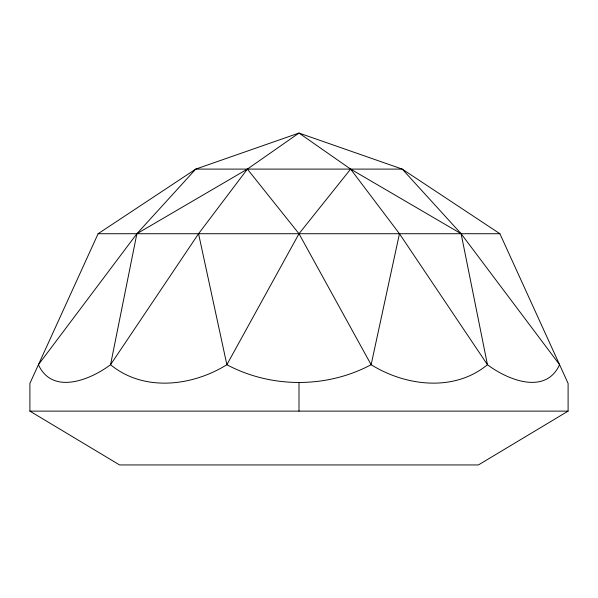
<?xml version="1.0" encoding="UTF-8"?>
<svg xmlns="http://www.w3.org/2000/svg" width="598" height="598" viewBox="0 0 598 598"><rect width="100%" height="100%" fill="white"/><g stroke="black" fill="none" stroke-linecap="round" stroke-linejoin="round"><path stroke-width="0.9" d="M399.449 233.721L371.134 364.713C326.747 388.379 271.253 388.379 226.866 364.713L198.558 233.721L247.378 169.099L299 133.055L402.245 169.099L499.891 233.721L568.1 383.4L568.1 411.125L478.4 464.945L119.6 464.945L29.9 411.125L29.9 383.4L98.109 233.721L195.755 169.099L299 133.055L350.622 169.099L461.125 233.721L559.586 364.713C545.443 395.517 507.373 379.73 487.452 364.713L399.449 233.721L350.622 169.099L299 233.721L226.866 364.713C192.257 386.241 143.759 392.161 110.548 364.713L136.882 233.721L195.755 169.099L402.245 169.099L461.125 233.721L487.452 364.713C454.241 392.161 405.75 386.241 371.134 364.713L299 233.721L247.378 169.099L136.882 233.721L38.414 364.713C52.557 395.517 90.634 379.73 110.548 364.713L198.558 233.721M98.109 233.721L499.891 233.721M29.9 411.125L568.1 411.125M299 382.615L299 411.125"/></g></svg>
